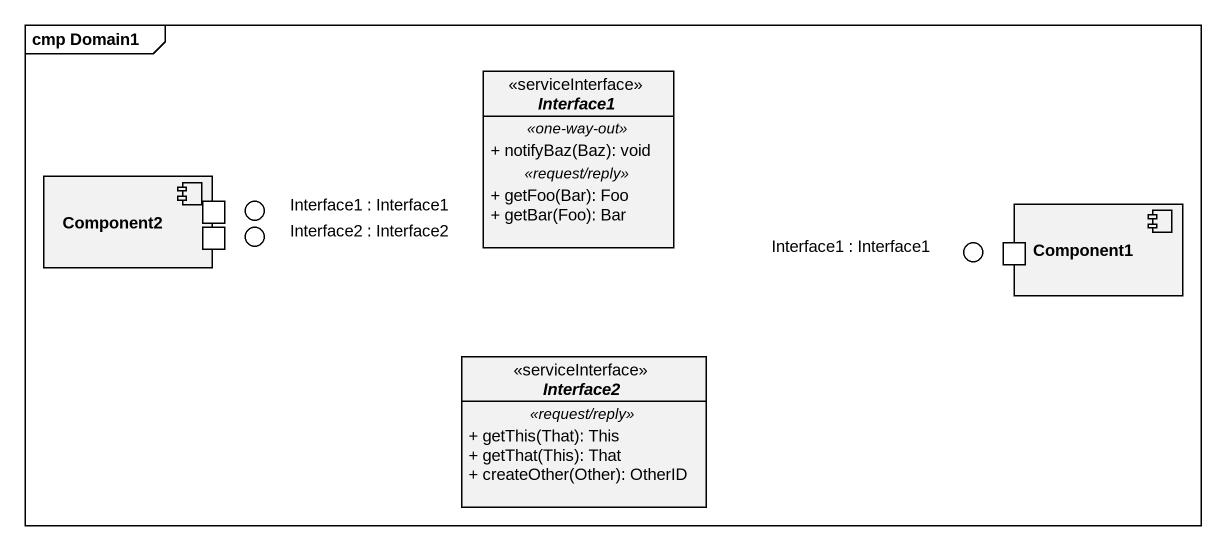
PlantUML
@startuml
mainframe cmp Domain1
allowmixing
hide circle
hide empty members
skinparam classAttributeIconSize 0
interface Interface1 <<serviceInterface>> {
  .. <<one-way-out>> ..
  + notifyBaz(Baz): void
  .. <<request/reply>> ..
  + getFoo(Bar): Foo
  + getBar(Foo): Bar
}
component Component2 {
  port " " as port1 <<requestPoint>>
  port " " as port2 <<servicePoint>>
}
() "Interface1 : Interface1" as Interface1_2
() "Interface2 : Interface2" as Interface2
() "Interface1 : Interface1" as Interface1_3
component Component1 {
  port " " as port3 <<servicePoint>>
}
interface "Interface2" as Interface2_2 <<serviceInterface>> {
  .. <<request/reply>> ..
  + getThis(That): This
  + getThat(This): That
  + createOther(Other): OtherID
}
@enduml
